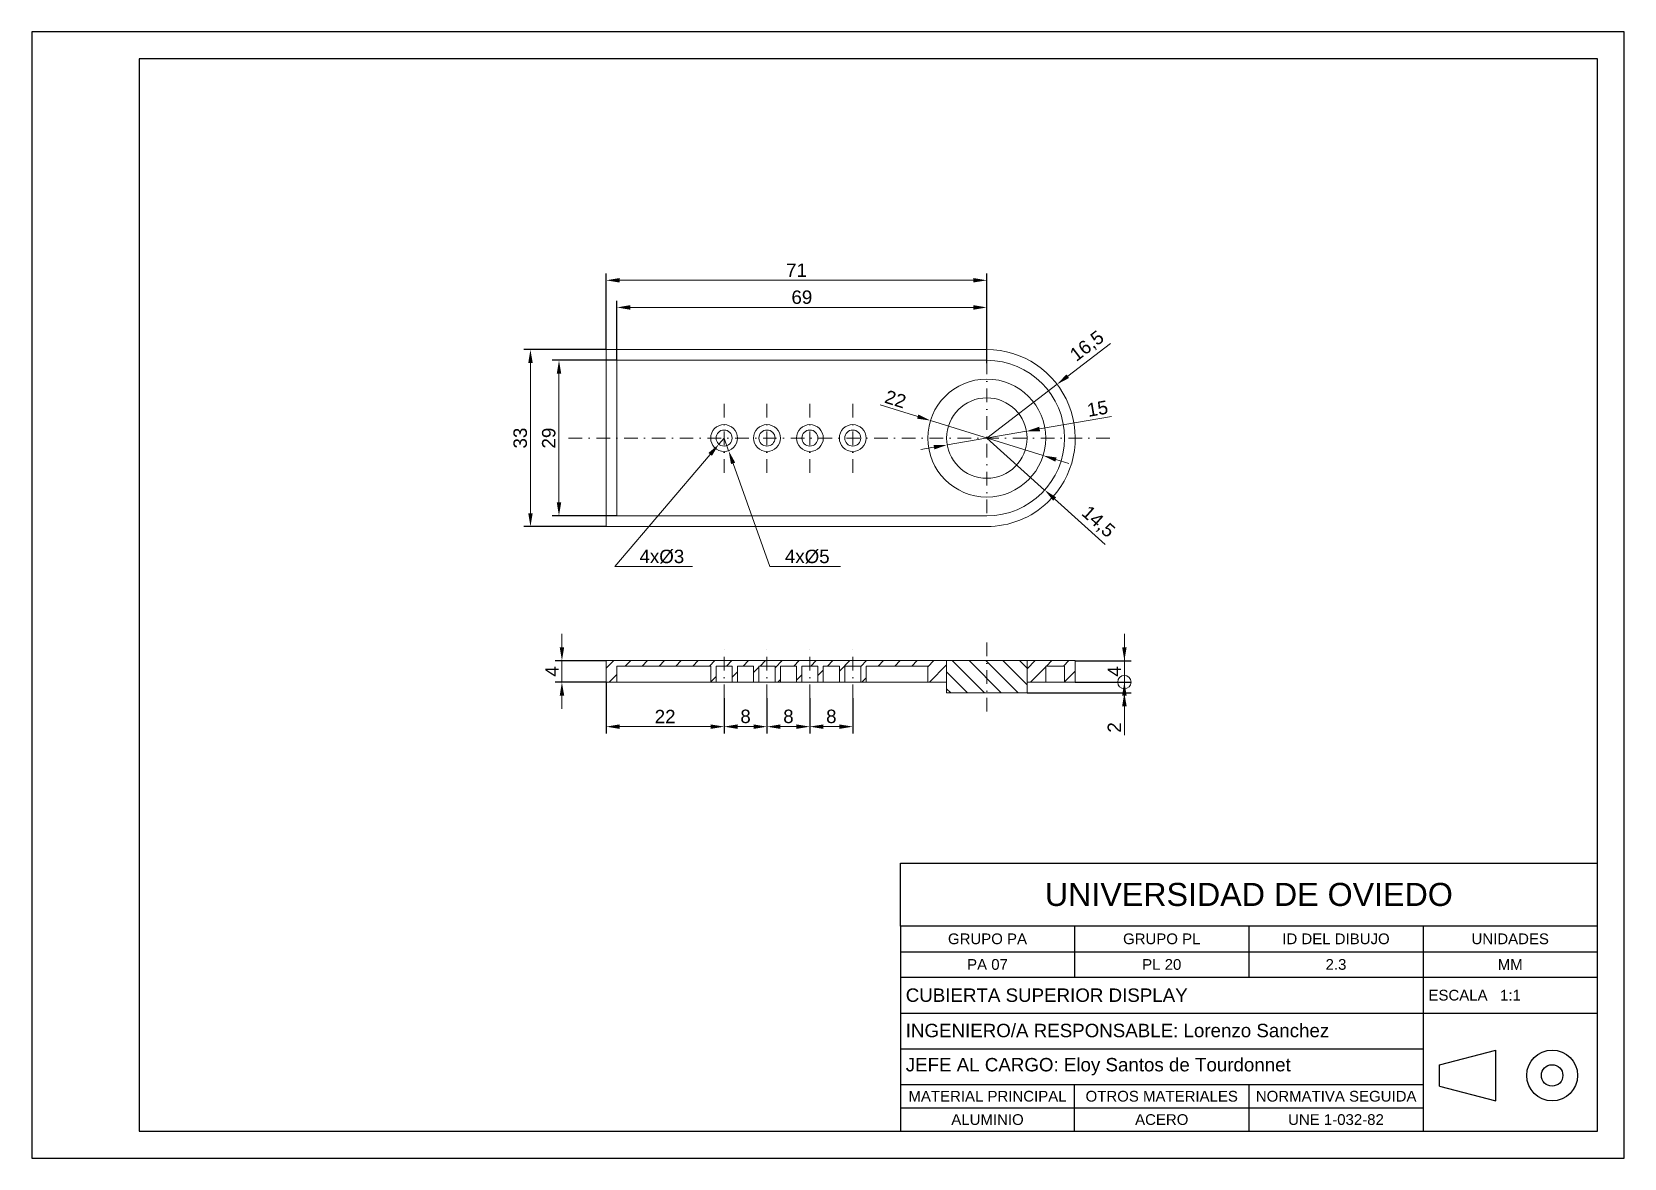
# Paper-space layout 'Presentación1' of a CAD drawing. Header units: millimetres. Extents: x 0 to 297, y 0 to 210.
# The model-space entities are those that its viewports show. They can reach past a viewport. Long polylines and large blocks are cut down to what shows.
import ezdxf

# ---------------------------------------------------------------- set-up
doc = ezdxf.new("R2010")
doc.units = ezdxf.units.MM
doc.linetypes.add('TRAZO_Y_PUNTO', pattern=[25.4, 12.7, -6.35, 0, -6.35])
for name, color, linetype, lineweight in [('01_Contornos', 7, 'Continuous', 20), ('03_Ejes', 1, 'TRAZO_Y_PUNTO', 18), ('04_Cotas', 3, 'Continuous', 18)]:
    doc.layers.add(name, color=color, linetype=linetype, lineweight=lineweight)
doc.styles.get("Standard").update_dxf_attribs({"font": 'arial.ttf'})
doc.styles.add('UNE', font='arial.ttf')
doc.dimstyles.new('UNE-cotas', dxfattribs={"dimtxt": 2.5, "dimasz": 2.5, "dimexe": 1.25, "dimexo": 0, "dimtad": 1, "dimtxsty": 'UNE', "dimcen": 2.5, "dimclrd": 256, "dimclrt": 256, "dimadec": 0, "dimazin": 0, "dimtfac": 1, "dimtmove": 0, "dimatfit": 3, "dimfxl": 1, "dimtfillclr": 256, "dimlwd": -1, "dimarcsym": 0})

# ---------------------------------------------------------------- blocks, each defined once
blk = doc.blocks.new('UNE A4H')
for p, q in [((0, 210), (0, 0)), ((297, 210), (0, 210)), ((297, 0), (297, 210)), ((20, 205), (20, 5)), ((292, 205), (20, 205)), ((292, 5), (292, 205)), ((162, 55), (292, 55)), ((162, 43.27), (162, 55)), ((292, 43.27), (162, 43.27)), ((162, 43.27), (162, 5)), ((194.5, 43.27), (194.5, 33.7)), ((227, 43.27), (227, 33.7)), ((259.5, 43.27), (259.5, 33.7)), ((162, 38.49), (292, 38.49)), ((292, 33.7), (162, 33.7)), ((259.5, 33.7), (259.5, 25)), ((162, 27.04), (259.5, 27.04)), ((259.5, 27.04), (292, 27.04)), ((259.5, 25), (259.5, 5)), ((162, 20.37), (259.5, 20.37)), ((262.55, 17.42), (273.06, 20.16)), ((273.06, 10.67), (273.06, 20.16)), ((262.55, 13.41), (262.55, 17.42)), ((162, 13.7), (259.5, 13.7)), ((194.5, 5), (194.5, 13.7)), ((227, 13.7), (227, 5)), ((262.55, 13.41), (273.06, 10.67)), ((162, 9.35), (259.5, 9.35)), ((20, 5), (292, 5)), ((0, 0), (297, 0))]:
    blk.add_line(p, q)
for radius in [4.74, 2]:
    blk.add_circle((283.57, 15.42), radius)
for s, insert, char_height, width, attachment_point in [('GRUPO PA', (178.25, 40.88), 2, 32.5, 5), ('GRUPO PL', (210.75, 40.88), 2, 32.5, 5), ('ID DEL DIBUJO', (243.25, 40.88), 2, 32.5, 5), ('UNIDADES', (275.75, 40.88), 2, 32.5, 5), ('PA 07', (178.25, 36.1), 2, 32.5, 5), ('PL 20', (210.75, 36.1), 2, 32.5, 5), ('2.3', (243.25, 36.1), 2, 32.5, 5), ('MM', (275.75, 36.1), 2, 32.5, 5), ('CUBIERTA SUPERIOR DISPLAY', (163, 30.37), 2.5, 97.1143, 4), ('INGENIERO/A RESPONSABLE: Lorenzo Sanchez ', (163, 23.78), 2.5, 97.2779, 4), ('JEFE AL CARGO: Eloy Santos de Tourdonnet', (163, 17.05), 2.5, 97.2059, 4), ('MATERIAL PRINCIPAL', (178.25, 11.53), 2, 32.5, 5), ('OTROS MATERIALES', (210.75, 11.53), 2, 32.5, 5), ('NORMATIVA SEGUIDA', (243.28, 11.53), 2, 32.44, 5), ('ALUMINIO', (178.25, 7.18), 2, 32.5, 5), ('ACERO', (210.75, 7.18), 2, 32.5, 5), ('UNE 1-032-82', (243.25, 7.18), 2, 32.5, 5)]:
    blk.add_mtext(s, dxfattribs=dict(insert=insert, char_height=char_height, width=width, attachment_point=attachment_point))
at = {"layer": '01_Contornos'}
for s, insert, char_height, width, attachment_point in [('UNIVERSIDAD DE OVIEDO', (227, 49.14), 4.3, 130, 5), ('ESCALA   1:1', (260.5, 30.37), 2, 32.5, 4)]:
    blk.add_mtext(s, dxfattribs=dict(at, insert=insert, char_height=char_height, width=width, attachment_point=attachment_point))
blk = doc.blocks.new('*D4')
at = {"layer": '04_Cotas', "color": 0, "lineweight": -2, "transparency": 16777216}
for p, q in [((114.77, 99.56), (114.77, 90.01)), ((136.77, 96.56), (136.77, 90.01))]:
    blk.add_line(p, q, dxfattribs=at)
at = {"layer": '04_Cotas', "linetype": 'Continuous', "transparency": 16777216}
blk.add_line((117.27, 91.26), (134.27, 91.26), dxfattribs=at)
at = {"layer": '04_Cotas', "transparency": 16777216}
for points in [[(117.27, 91.67), (117.27, 90.84), (114.77, 91.26)], [(134.27, 91.67), (134.27, 90.84), (136.77, 91.26)]]:
    blk.add_solid(points, dxfattribs=at)
at = {"layer": '04_Cotas', "transparency": 16777216, "insert": (125.77, 93.14), "char_height": 2.5, "attachment_point": 5, "style": 'UNE'}
blk.add_mtext('22', dxfattribs=at)
blk = doc.blocks.new('*D5')
at = {"layer": '04_Cotas', "color": 0, "lineweight": -2, "transparency": 16777216}
for p, q in [((136.77, 96.56), (136.77, 90.01)), ((144.77, 96.56), (144.77, 90.01))]:
    blk.add_line(p, q, dxfattribs=at)
at = {"layer": '04_Cotas', "linetype": 'Continuous', "transparency": 16777216}
blk.add_line((139.27, 91.26), (142.27, 91.26), dxfattribs=at)
at = {"layer": '04_Cotas', "transparency": 16777216}
for points in [[(139.27, 91.67), (139.27, 90.84), (136.77, 91.26)], [(142.27, 91.67), (142.27, 90.84), (144.77, 91.26)]]:
    blk.add_solid(points, dxfattribs=at)
at = {"layer": '04_Cotas', "transparency": 16777216, "insert": (140.77, 93.16), "char_height": 2.5, "attachment_point": 5, "style": 'UNE'}
blk.add_mtext('8', dxfattribs=at)
blk = doc.blocks.new('*D6')
at = {"layer": '04_Cotas', "color": 0, "lineweight": -2, "transparency": 16777216}
for p, q in [((144.77, 96.56), (144.77, 90.01)), ((152.77, 96.56), (152.77, 90.01))]:
    blk.add_line(p, q, dxfattribs=at)
at = {"layer": '04_Cotas', "linetype": 'Continuous', "transparency": 16777216}
blk.add_line((147.27, 91.26), (150.27, 91.26), dxfattribs=at)
at = {"layer": '04_Cotas', "transparency": 16777216}
for points in [[(147.27, 91.67), (147.27, 90.84), (144.77, 91.26)], [(150.27, 91.67), (150.27, 90.84), (152.77, 91.26)]]:
    blk.add_solid(points, dxfattribs=at)
at = {"layer": '04_Cotas', "transparency": 16777216, "insert": (148.77, 93.16), "char_height": 2.5, "attachment_point": 5, "style": 'UNE'}
blk.add_mtext('8', dxfattribs=at)
blk = doc.blocks.new('*D7')
at = {"layer": '04_Cotas', "color": 0, "lineweight": -2, "transparency": 16777216}
for p, q in [((152.77, 96.56), (152.77, 90.01)), ((160.77, 96.56), (160.77, 90.01))]:
    blk.add_line(p, q, dxfattribs=at)
at = {"layer": '04_Cotas', "linetype": 'Continuous', "transparency": 16777216}
blk.add_line((155.27, 91.26), (158.27, 91.26), dxfattribs=at)
at = {"layer": '04_Cotas', "transparency": 16777216}
for points in [[(155.27, 91.67), (155.27, 90.84), (152.77, 91.26)], [(158.27, 91.67), (158.27, 90.84), (160.77, 91.26)]]:
    blk.add_solid(points, dxfattribs=at)
at = {"layer": '04_Cotas', "transparency": 16777216, "insert": (156.77, 93.16), "char_height": 2.5, "attachment_point": 5, "style": 'UNE'}
blk.add_mtext('8', dxfattribs=at)
blk = doc.blocks.new('*D8')
at = {"layer": '04_Cotas', "color": 0, "lineweight": -2, "transparency": 16777216}
for p, q in [((116.77, 159.56), (116.77, 170.67)), ((185.77, 159.06), (185.77, 170.67))]:
    blk.add_line(p, q, dxfattribs=at)
at = {"layer": '04_Cotas', "linetype": 'Continuous', "transparency": 16777216}
blk.add_line((119.27, 169.42), (183.27, 169.42), dxfattribs=at)
at = {"layer": '04_Cotas', "transparency": 16777216}
for points in [[(119.27, 169.84), (119.27, 169), (116.77, 169.42)], [(183.27, 169.84), (183.27, 169), (185.77, 169.42)]]:
    blk.add_solid(points, dxfattribs=at)
at = {"layer": '04_Cotas', "transparency": 16777216, "insert": (151.27, 171.32), "char_height": 2.5, "attachment_point": 5, "style": 'UNE'}
blk.add_mtext('69', dxfattribs=at)
blk = doc.blocks.new('*D9')
at = {"layer": '04_Cotas', "color": 0, "lineweight": -2, "transparency": 16777216}
for p, q in [((114.77, 161.56), (114.77, 175.73)), ((185.77, 170.67), (185.77, 175.73))]:
    blk.add_line(p, q, dxfattribs=at)
at = {"layer": '04_Cotas', "linetype": 'Continuous', "transparency": 16777216}
blk.add_line((117.27, 174.48), (183.27, 174.48), dxfattribs=at)
at = {"layer": '04_Cotas', "transparency": 16777216}
for points in [[(117.27, 174.9), (117.27, 174.07), (114.77, 174.48)], [(183.27, 174.9), (183.27, 174.07), (185.77, 174.48)]]:
    blk.add_solid(points, dxfattribs=at)
at = {"layer": '04_Cotas', "transparency": 16777216, "insert": (150.27, 176.36), "char_height": 2.5, "attachment_point": 5, "style": 'UNE'}
blk.add_mtext('71', dxfattribs=at)
blk = doc.blocks.new('*D10')
at = {"layer": '04_Cotas', "color": 0, "lineweight": -2, "transparency": 16777216}
for p, q in [((116.77, 159.56), (104.72, 159.56)), ((116.77, 130.56), (104.72, 130.56))]:
    blk.add_line(p, q, dxfattribs=at)
at = {"layer": '04_Cotas', "linetype": 'Continuous', "transparency": 16777216}
blk.add_line((105.97, 157.06), (105.97, 133.06), dxfattribs=at)
at = {"layer": '04_Cotas', "transparency": 16777216}
for points in [[(105.56, 157.06), (106.39, 157.06), (105.97, 159.56)], [(105.56, 133.06), (106.39, 133.06), (105.97, 130.56)]]:
    blk.add_solid(points, dxfattribs=at)
at = {"layer": '04_Cotas', "transparency": 16777216, "insert": (104.07, 145.06), "char_height": 2.5, "attachment_point": 5, "rotation": 90, "style": 'UNE'}
blk.add_mtext('29', dxfattribs=at)
blk = doc.blocks.new('*D3')
at = {"layer": '04_Cotas', "color": 0, "lineweight": -2, "transparency": 16777216}
for p, q in [((114.77, 161.56), (99.4, 161.56)), ((114.77, 128.56), (99.4, 128.56))]:
    blk.add_line(p, q, dxfattribs=at)
at = {"layer": '04_Cotas', "linetype": 'Continuous', "transparency": 16777216}
blk.add_line((100.65, 159.06), (100.65, 131.06), dxfattribs=at)
at = {"layer": '04_Cotas', "transparency": 16777216}
for points in [[(100.24, 159.06), (101.07, 159.06), (100.65, 161.56)], [(100.24, 131.06), (101.07, 131.06), (100.65, 128.56)]]:
    blk.add_solid(points, dxfattribs=at)
at = {"layer": '04_Cotas', "transparency": 16777216, "insert": (98.75, 145.06), "char_height": 2.5, "attachment_point": 5, "rotation": 90, "style": 'UNE'}
blk.add_mtext('33', dxfattribs=at)
blk = doc.blocks.new('*D11')
at = {"layer": '04_Cotas', "linetype": 'Continuous', "transparency": 16777216}
for p, q in [((106.52, 106.06), (106.52, 108.56)), ((106.52, 99.56), (106.52, 103.56)), ((106.52, 97.06), (106.52, 94.56))]:
    blk.add_line(p, q, dxfattribs=at)
at = {"layer": '04_Cotas', "color": 0, "lineweight": -2, "transparency": 16777216}
for p, q in [((114.77, 103.56), (105.27, 103.56)), ((114.77, 99.56), (105.27, 99.56))]:
    blk.add_line(p, q, dxfattribs=at)
at = {"layer": '04_Cotas', "transparency": 16777216}
for points in [[(106.11, 106.06), (106.94, 106.06), (106.52, 103.56)], [(106.11, 97.06), (106.94, 97.06), (106.52, 99.56)]]:
    blk.add_solid(points, dxfattribs=at)
at = {"layer": '04_Cotas', "transparency": 16777216, "insert": (104.65, 101.56), "char_height": 2.5, "attachment_point": 5, "rotation": 90, "style": 'UNE'}
blk.add_mtext('4', dxfattribs=at)
blk = doc.blocks.new('_Origin')
at = {"color": 0, "linetype": 'ByBlock', "lineweight": -2}
blk.add_line((0, 0), (-1, 0), dxfattribs=at)
blk.add_circle((0, 0), 0.5, dxfattribs=at)
blk = doc.blocks.new('*D12')
at = {"layer": '04_Cotas', "linetype": 'Continuous', "transparency": 16777216}
for p, q in [((211.43, 102.06), (211.43, 104.56)), ((211.43, 99.56), (211.43, 97.56)), ((211.43, 95.06), (211.43, 89.66))]:
    blk.add_line(p, q, dxfattribs=at)
at = {"layer": '04_Cotas', "color": 0, "lineweight": -2, "transparency": 16777216}
for p, q in [((202.27, 99.56), (212.68, 99.56)), ((193.27, 97.56), (212.68, 97.56))]:
    blk.add_line(p, q, dxfattribs=at)
at = {"layer": '04_Cotas', "transparency": 16777216}
blk.add_solid([(211.01, 95.06), (211.85, 95.06), (211.43, 97.56)], dxfattribs=at)
at = {"layer": '04_Cotas', "transparency": 16777216, "xscale": 2.5, "yscale": 2.5, "zscale": 2.5, "rotation": 270}
blk.add_blockref('_Origin', (211.43, 99.56), dxfattribs=at)
at = {"layer": '04_Cotas', "transparency": 16777216, "insert": (209.55, 91.11), "char_height": 2.5, "attachment_point": 5, "rotation": 90, "style": 'UNE'}
blk.add_mtext('2', dxfattribs=at)
blk = doc.blocks.new('*D13')
at = {"layer": '04_Cotas', "linetype": 'Continuous', "transparency": 16777216}
for p, q in [((209.02, 149.07), (195.62, 146.76)), ((178.38, 143.79), (193.16, 146.34)), ((175.92, 143.36), (173.45, 142.94))]:
    blk.add_line(p, q, dxfattribs=at)
at = {"layer": '04_Cotas', "transparency": 16777216}
for points in [[(195.55, 147.17), (195.7, 146.35), (193.16, 146.34)], [(175.84, 143.78), (175.99, 142.95), (178.38, 143.79)]]:
    blk.add_solid(points, dxfattribs=at)
at = {"layer": '04_Cotas', "transparency": 16777216, "insert": (206.42, 150.55), "char_height": 2.5, "attachment_point": 5, "rotation": 9.7806, "style": 'UNE'}
blk.add_mtext('15', dxfattribs=at)
blk = doc.blocks.new('*D14')
at = {"layer": '04_Cotas', "linetype": 'Continuous', "transparency": 16777216}
for p, q in [((165.86, 151.26), (172.88, 149.07)), ((196.27, 141.8), (175.27, 148.33)), ((198.66, 141.05), (201.05, 140.31))]:
    blk.add_line(p, q, dxfattribs=at)
at = {"layer": '04_Cotas', "transparency": 16777216}
for points in [[(173, 149.47), (172.76, 148.68), (175.27, 148.33)], [(198.78, 141.45), (198.54, 140.66), (196.27, 141.8)]]:
    blk.add_solid(points, dxfattribs=at)
at = {"layer": '04_Cotas', "transparency": 16777216, "insert": (168.74, 152.33), "char_height": 2.5, "attachment_point": 5, "rotation": 342.7208, "style": 'UNE'}
blk.add_mtext('22', dxfattribs=at)
blk = doc.blocks.new('*D15')
at = {"layer": '04_Cotas', "linetype": 'Continuous', "transparency": 16777216}
for p, q in [((185.77, 145.06), (196.56, 135.38)), ((207.85, 125.25), (198.42, 133.71))]:
    blk.add_line(p, q, dxfattribs=at)
at = {"layer": '04_Cotas', "transparency": 16777216}
blk.add_solid([(198.7, 134.02), (198.14, 133.4), (196.56, 135.38)], dxfattribs=at)
at = {"layer": '04_Cotas', "transparency": 16777216, "insert": (206.47, 129.35), "char_height": 2.5, "attachment_point": 5, "rotation": 318.0964, "style": 'UNE'}
blk.add_mtext('14,5', dxfattribs=at)
blk = doc.blocks.new('*D16')
at = {"layer": '04_Cotas', "linetype": 'Continuous', "transparency": 16777216}
for p, q in [((136.77, 145.06), (135.8, 143.92)), ((116.4, 121.13), (134.18, 142.02))]:
    blk.add_line(p, q, dxfattribs=at)
at = {"layer": '04_Cotas', "transparency": 16777216}
blk.add_solid([(133.86, 142.29), (134.5, 141.75), (135.8, 143.92)], dxfattribs=at)
blk = doc.blocks.new('*D17')
at = {"layer": '04_Cotas', "linetype": 'Continuous', "transparency": 16777216}
for p, q in [((136.77, 145.06), (137.61, 142.71)), ((145.31, 121.13), (138.45, 140.35))]:
    blk.add_line(p, q, dxfattribs=at)
at = {"layer": '04_Cotas', "transparency": 16777216}
blk.add_solid([(138.84, 140.49), (138.06, 140.21), (137.61, 142.71)], dxfattribs=at)
blk = doc.blocks.new('*D18')
at = {"layer": '04_Cotas', "linetype": 'Continuous', "transparency": 16777216}
for p, q in [((208.83, 162.7), (200.86, 156.6)), ((185.77, 145.06), (198.88, 155.09))]:
    blk.add_line(p, q, dxfattribs=at)
at = {"layer": '04_Cotas', "transparency": 16777216}
blk.add_solid([(200.61, 156.94), (201.12, 156.27), (198.88, 155.09)], dxfattribs=at)
at = {"layer": '04_Cotas', "transparency": 16777216, "insert": (204.55, 162.1), "char_height": 2.5, "attachment_point": 5, "rotation": 37.4047, "style": 'UNE'}
blk.add_mtext('16,5', dxfattribs=at)
blk = doc.blocks.new('*D19')
at = {"layer": '04_Cotas', "linetype": 'Continuous', "transparency": 16777216}
for p, q in [((211.43, 106.06), (211.43, 108.56)), ((211.43, 103.56), (211.43, 99.56)), ((211.43, 97.06), (211.43, 94.56))]:
    blk.add_line(p, q, dxfattribs=at)
at = {"layer": '04_Cotas', "color": 0, "lineweight": -2, "transparency": 16777216}
for p, q in [((202.27, 103.56), (212.68, 103.56)), ((202.27, 99.56), (212.68, 99.56))]:
    blk.add_line(p, q, dxfattribs=at)
at = {"layer": '04_Cotas', "transparency": 16777216}
for points in [[(211.01, 106.06), (211.85, 106.06), (211.43, 103.56)], [(211.01, 97.06), (211.85, 97.06), (211.43, 99.56)]]:
    blk.add_solid(points, dxfattribs=at)
at = {"layer": '04_Cotas', "transparency": 16777216, "insert": (209.55, 101.56), "char_height": 2.5, "attachment_point": 5, "rotation": 90, "style": 'UNE'}
blk.add_mtext('4', dxfattribs=at)

msp = doc.modelspace()

# ---------------------------------------------------------------- hatches: boundary and pattern name
at = {"layer": '01_Contornos'}
h = msp.add_hatch(dxfattribs=at)
h.set_pattern_fill('LINE', color=256, scale=0.7, angle=45)
h.set_pattern_definition([(45, (64.7702, 61.5636), (-1.571545, 1.571545), [])])
h.paths.add_polyline_path([(116.77, 102.564), (134.27, 102.564), (134.27, 99.564), (135.27, 99.564), (135.27, 102.564), (138.27, 102.564), (138.27, 99.564), (139.27, 99.564), (139.27, 102.564), (142.27, 102.564), (142.27, 99.564), (143.27, 99.564), (143.27, 102.564), (146.27, 102.564), (146.27, 99.564), (147.27, 99.564), (147.27, 102.564), (150.27, 102.564), (150.27, 99.564), (151.27, 99.564), (151.27, 102.564), (154.27, 102.564), (154.27, 99.564), (155.27, 99.564), (155.27, 102.564), (158.27, 102.564), (158.27, 99.564), (159.27, 99.564), (159.27, 102.564), (162.27, 102.564), (162.27, 99.564), (163.27, 99.564), (163.27, 102.564), (174.77, 102.564), (174.77, 99.564), (178.27, 99.564), (178.27, 103.564), (114.77, 103.564), (114.77, 99.564), (116.77, 99.564)])
h.paths.add_polyline_path([(196.77, 102.564), (200.27, 102.564), (200.27, 99.564), (202.27, 99.564), (202.27, 103.564), (193.27, 103.564), (193.27, 99.564), (196.77, 99.564)])
h = msp.add_hatch(dxfattribs=at)
h.set_pattern_fill('ANSI31', color=0, scale=0.7, angle=90)
h.paths.add_polyline_path([(185.77, 103.564), (178.27, 103.564), (178.27, 97.564), (185.77, 97.564)])
h.paths.add_polyline_path([(193.27, 103.564), (185.77, 103.564), (185.77, 97.564), (193.27, 97.564)])

# ---------------------------------------------------------------- linework, layer by layer
for p, q in [((114.77, 161.564), (185.77, 161.564)), ((114.77, 161.564), (114.77, 128.564)), ((116.77, 130.564), (116.77, 159.564)), ((116.77, 159.564), (185.77, 159.564)), ((114.77, 128.564), (185.77, 128.564)), ((185.77, 130.564), (116.77, 130.564)), ((114.77, 103.564), (178.27, 103.564)), ((114.77, 103.564), (114.77, 99.564)), ((116.77, 99.564), (116.77, 102.564)), ((116.77, 102.564), (134.27, 102.564)), ((134.27, 99.564), (134.27, 102.564)), ((135.27, 102.564), (138.27, 102.564)), ((135.27, 99.564), (135.27, 102.564)), ((138.27, 99.564), (138.27, 102.564)), ((139.27, 102.564), (142.27, 102.564)), ((139.27, 99.564), (139.27, 102.564)), ((142.27, 99.564), (142.27, 102.564)), ((143.27, 102.564), (146.27, 102.564)), ((143.27, 99.564), (143.27, 102.564)), ((146.27, 99.564), (146.27, 102.564)), ((147.27, 102.564), (150.27, 102.564)), ((147.27, 99.564), (147.27, 102.564)), ((150.27, 99.564), (150.27, 102.564)), ((151.27, 102.564), (154.27, 102.564)), ((151.27, 99.564), (151.27, 102.564)), ((154.27, 99.564), (154.27, 102.564)), ((155.27, 102.564), (158.27, 102.564)), ((155.27, 99.564), (155.27, 102.564)), ((158.27, 99.564), (158.27, 102.564)), ((159.27, 102.564), (162.27, 102.564)), ((159.27, 99.564), (159.27, 102.564)), ((162.27, 99.564), (162.27, 102.564)), ((163.27, 102.564), (174.77, 102.564)), ((163.27, 99.564), (163.27, 102.564)), ((174.77, 99.564), (174.77, 102.564)), ((178.27, 97.564), (178.27, 103.564)), ((178.27, 103.564), (193.27, 103.564)), ((193.27, 97.564), (193.27, 103.564)), ((193.27, 103.564), (202.27, 103.564)), ((196.77, 102.564), (200.27, 102.564)), ((196.77, 99.564), (196.77, 102.564)), ((200.27, 102.564), (200.27, 99.564)), ((202.27, 99.564), (202.27, 103.564)), ((114.77, 99.564), (178.27, 99.564)), ((193.27, 99.564), (202.27, 99.564)), ((193.27, 97.564), (178.27, 97.564))]:
    msp.add_line(p, q, dxfattribs=at)
for centre, radius in [((185.77, 145.064), 11), ((185.77, 145.064), 7.5), ((136.77, 145.064), 2.5), ((136.77, 145.064), 1.5), ((144.77, 145.064), 2.5), ((144.77, 145.064), 1.5), ((152.77, 145.064), 2.5), ((152.77, 145.064), 1.5), ((160.77, 145.064), 2.5), ((160.77, 145.064), 1.5)]:
    msp.add_circle(centre, radius, dxfattribs=at)
for radius, start, end in [(16.5, 313.7423, 90), (14.5, 270, 90), (16.5, 270, 313.7423)]:
    msp.add_arc((185.77, 145.064), radius, start, end, dxfattribs=at)
at = {"layer": '03_Ejes', "ltscale": 0.2}
for p, q in [((185.77, 131.064), (185.77, 159.064)), ((136.77, 138.564), (136.77, 151.564)), ((144.77, 138.564), (144.77, 151.564)), ((152.77, 138.564), (152.77, 151.564)), ((160.77, 138.564), (160.77, 151.564)), ((107.77, 145.064), (209.27, 145.064)), ((185.77, 94.064), (185.77, 107.064)), ((136.77, 96.564), (136.77, 105.564)), ((144.77, 96.564), (144.77, 105.564)), ((152.77, 96.564), (152.77, 105.564)), ((160.77, 96.564), (160.77, 105.564))]:
    msp.add_line(p, q, dxfattribs=at)
at = {"layer": '04_Cotas'}
for p, q in [((116.4, 121.125), (130.892, 121.125)), ((145.309, 121.125), (158.457, 121.125))]:
    msp.add_line(p, q, dxfattribs=at)

# ---------------------------------------------------------------- texts
at = {"layer": '04_Cotas', "style": 'UNE'}
for s, p in [('4x%%C3', (120.986, 121.75)), ('4x%%C5', (148.109, 121.75))]:
    msp.add_text(s, height=2.5, dxfattribs=at).set_placement(p)

# ---------------------------------------------------------------- dimensions: what is measured, and where the dimension line sits
at = {"layer": '04_Cotas'}
for base, p1, p2, picture, middle in [((185.77, 174.482), (114.77, 161.564), (185.77, 170.669), '*D9', (150.27, 176.363)), ((185.77, 169.419), (116.77, 159.564), (185.77, 159.064), '*D8', (151.27, 171.321)), ((136.77, 91.256), (114.77, 99.564), (136.77, 96.564), '*D4', (125.77, 93.136)), ((144.77, 91.256), (136.77, 96.564), (144.77, 96.564), '*D5', (140.77, 93.157)), ((152.77, 91.256), (144.77, 96.564), (152.77, 96.564), '*D6', (148.77, 93.157)), ((160.77, 91.256), (152.77, 96.564), (160.77, 96.564), '*D7', (156.77, 93.157))]:
    dim = msp.add_linear_dim(base=base, p1=p1, p2=p2, dimstyle='UNE-cotas', override={"dimclrd": 256, "dimclrt": 256}, dxfattribs=at)
    dim.commit()
    dim.dimension.update_dxf_attribs({"geometry": picture, "text_midpoint": middle})
at = {"layer": '04_Cotas', "transparency": 33554687}
dim = msp.add_radius_dim(center=(185.77, 145.064), mpoint=(198.877, 155.086), text='16,5', dimstyle='UNE-cotas', override={"dimclrd": 256, "dimclre": 256, "dimclrt": 256, "dimtfill": 0, "dimtfillclr": 256, "dimlwe": 65535}, dxfattribs=at)
dim.commit()
dim.dimension.update_dxf_attribs({"geometry": '*D18', "text_midpoint": (204.547, 162.1)})
at = {"layer": '04_Cotas'}
for base, p1, p2, picture, middle in [((100.654, 128.564), (114.77, 161.564), (114.77, 128.564), '*D3', (98.751, 145.064)), ((105.972, 130.564), (116.77, 159.564), (116.77, 130.564), '*D10', (104.071, 145.064)), ((106.524, 103.564), (114.77, 99.564), (114.77, 103.564), '*D11', (104.649, 101.564)), ((211.43, 99.564), (202.27, 103.564), (202.27, 99.564), '*D19', (209.555, 101.564))]:
    dim = msp.add_linear_dim(base=base, p1=p1, p2=p2, angle=90, dimstyle='UNE-cotas', override={"dimclrd": 256, "dimclrt": 256}, dxfattribs=at)
    dim.commit()
    dim.dimension.update_dxf_attribs({"geometry": picture, "text_midpoint": middle})
dim = msp.add_diameter_dim_2p(p1=(196.274, 141.796), p2=(175.267, 148.331), text='22', dimstyle='UNE-cotas', override={"dimclrd": 256, "dimclrt": 256}, dxfattribs=at)
dim.commit()
dim.dimension.update_dxf_attribs({"geometry": '*D14', "text_midpoint": (168.736, 152.331)})
dim = msp.add_diameter_dim_2p(p1=(178.379, 143.79), p2=(193.161, 146.338), text='15', dimstyle='UNE-cotas', override={"dimclrd": 256, "dimclrt": 256}, dxfattribs=at)
dim.commit()
dim.dimension.update_dxf_attribs({"geometry": '*D13', "text_midpoint": (206.744, 148.679), "dimtype": 163})
for center, mpoint, text, override, picture, middle in [((136.77, 145.064), (135.798, 143.921), ' ', {"dimclrd": 256}, '*D16', (116.4, 121.125)), ((136.77, 145.064), (137.61, 142.709), ' ', {"dimclrd": 256}, '*D17', (145.309, 121.125)), ((185.77, 145.064), (196.562, 135.379), '14,5', {"dimclrd": 256, "dimclrt": 256}, '*D15', (205.05, 127.763))]:
    dim = msp.add_radius_dim(center=center, mpoint=mpoint, text=text, dimstyle='UNE-cotas', override=override, dxfattribs=at)
    dim.commit()
    dim.dimension.update_dxf_attribs({"geometry": picture, "text_midpoint": middle, "dimtype": 164})
dim = msp.add_linear_dim(base=(211.43, 99.564), p1=(193.27, 97.564), p2=(202.27, 99.564), angle=90, dimstyle='UNE-cotas', override={"dimblk2": 'Origin', "dimsah": 1, "dimclrd": 256, "dimclrt": 256}, dxfattribs=at)
dim.commit()
dim.dimension.update_dxf_attribs({"geometry": '*D12', "text_midpoint": (211.43, 91.111), "dimtype": 160})

psp = doc.layouts.new('Presentación1')

# ---------------------------------------------------------------- block references
at = {"color": 0}
psp.add_blockref('UNE A4H', (0, 0), dxfattribs=at)

# ---------------------------------------------------------------- viewports
at = {"layer": '04_Cotas'}
psp.add_viewport(center=(156, 105), size=(272, 200), view_center_point=(163.649, 115.804), view_height=200, dxfattribs=at)

doc.saveas('drawing.dxf')
